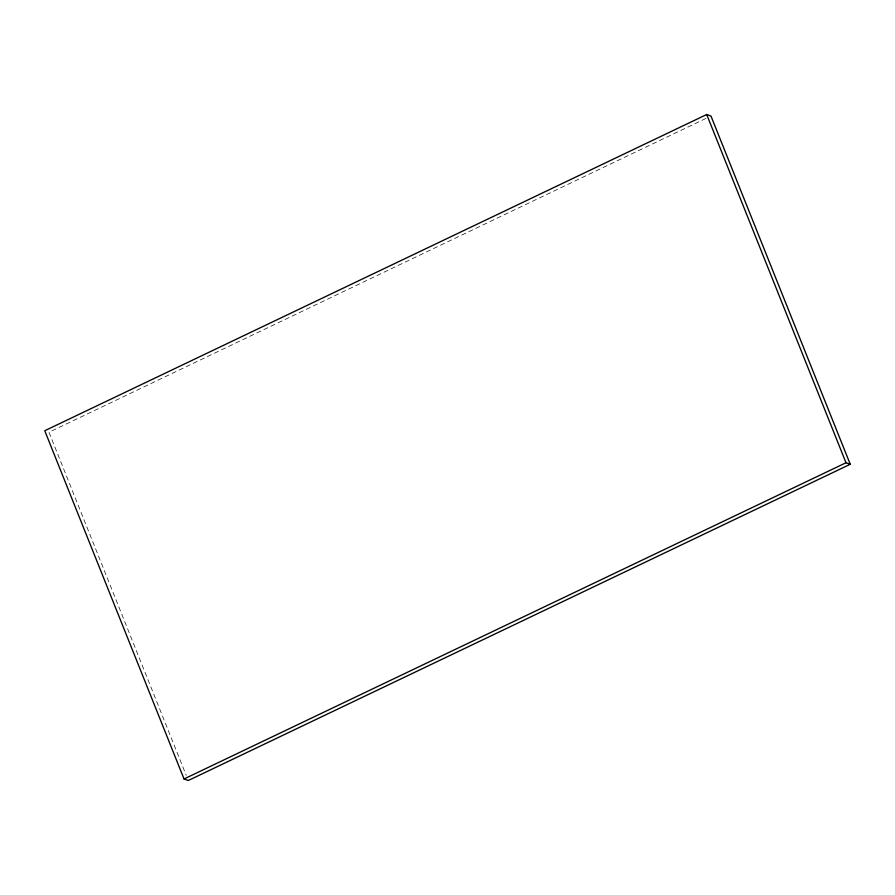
<?xml version="1.0" encoding="UTF-8"?>
<svg xmlns="http://www.w3.org/2000/svg" width="895" height="895" viewBox="0 0 895 895"><rect width="100%" height="100%" fill="white"/><g stroke="black" fill="none" stroke-linecap="round" stroke-linejoin="round"><path stroke-width="0.67" stroke-dasharray="4.47 3.36" d="M705.92 118.431L48.99 432.251L186.216 775.316"/><path stroke-width="1.34" d="M706.714 114.504L44.75 430.73L184.034 778.974L188.286 780.496L850.25 464.27L710.966 116.026L706.714 114.504L846.01 462.749L850.25 464.27M184.034 778.974L846.01 462.749"/></g></svg>
